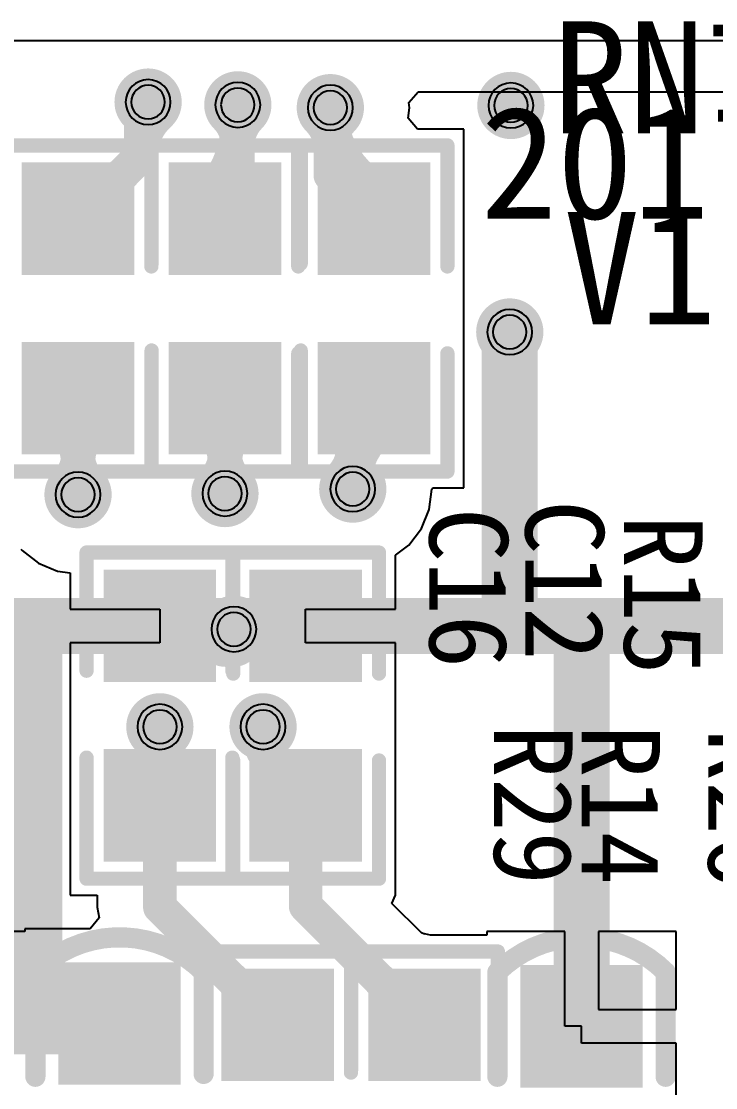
# Model space of a CAD drawing. Header units: inches. Extents: x 32166 to 66782, y 2386 to 7162.
# Drawn here: x 66278.03 to 66284.22, y 6876.12 to 6885.63 of the extents above; entities that cross this region are included whole.
import ezdxf

# ---------------------------------------------------------------- set-up
doc = ezdxf.new("R2010")
doc.units = ezdxf.units.IN
doc.header["$LTSCALE"] = 0.64311
doc.header["$MEASUREMENT"] = 0
for name, color, linetype in [('KEEPOUTLAYER', 6, 'CONTINUOUS'), ('MULTILAYER', 9, 'CONTINUOUS'), ('TOPLAYER', 1, 'CONTINUOUS'), ('TOPOVERLAY', 2, 'CONTINUOUS'), ('TOPPASTE', 8, 'CONTINUOUS'), ('TOPSOLDER', 216, 'CONTINUOUS')]:
    doc.layers.add(name, color=color, linetype=linetype)
doc.styles.get("Standard").update_dxf_attribs({"font": 'txt', "width": 0.8})

msp = doc.modelspace()

# ---------------------------------------------------------------- linework, layer by layer
at = {"layer": 'KEEPOUTLAYER'}
msp.add_line((66266.2859, 6885.4621), (66293.1859, 6885.4621), dxfattribs=at)
at = {"layer": 'MULTILAYER'}
for centre, start, end in [((66279.1608, 6884.9121), 0, 180), ((66279.9608, 6884.8872), 0, 180), ((66280.7858, 6884.8621), 0, 180), ((66282.3959, 6884.8821), 0, 180), ((66279.1608, 6884.9121), 180, 0), ((66279.9608, 6884.8872), 180, 0), ((66282.3959, 6884.8821), 180, 0), ((66280.7858, 6884.8621), 180, 0), ((66282.3859, 6882.8621), 0, 180), ((66282.3859, 6882.8621), 180, 0), ((66278.5359, 6881.4121), 0, 180), ((66279.8459, 6881.4221), 0, 180), ((66280.9858, 6881.4621), 0, 180), ((66280.9858, 6881.4621), 180, 0), ((66278.5359, 6881.4121), 180, 0), ((66279.8459, 6881.4221), 180, 0), ((66279.9259, 6880.2121), 0, 180), ((66279.9259, 6880.2121), 180, 0), ((66279.2658, 6879.3421), 0, 180), ((66280.1858, 6879.3421), 0, 180), ((66279.2658, 6879.3421), 180, 0), ((66280.1858, 6879.3421), 180, 0)]:
    msp.add_arc(centre, 0.15, start, end, dxfattribs=at)
at = {"layer": 'TOPLAYER'}
for p, q in [((66281.4858, 6884.9078), (66281.5696, 6885.0033)), ((66281.5696, 6885.0033), (66290.302, 6885.0033)), ((66281.4919, 6884.8621), (66281.4858, 6884.9078)), ((66281.4794, 6884.7676), (66281.4919, 6884.8621)), ((66281.5632, 6884.6721), (66281.4794, 6884.7676)), ((66281.9759, 6884.6721), (66281.5632, 6884.6721)), ((66281.9759, 6883.0721), (66281.9759, 6884.6721)), ((66281.9759, 6881.4721), (66281.9759, 6883.0721)), ((66281.6678, 6881.2794), (66281.6919, 6881.4621)), ((66281.6919, 6881.4621), (66281.7006, 6881.4721)), ((66281.7006, 6881.4721), (66281.9759, 6881.4721)), ((66281.5973, 6881.1091), (66281.6678, 6881.2794)), ((66281.4851, 6880.9629), (66281.5973, 6881.1091)), ((66278.0261, 6880.9266), (66278.0366, 6880.9129)), ((66278.0366, 6880.9129), (66278.1828, 6880.8007)), ((66281.3658, 6880.8714), (66281.4851, 6880.9629)), ((66278.1828, 6880.8007), (66278.3531, 6880.7302)), ((66281.3658, 6880.3921), (66281.3658, 6880.8714)), ((66278.3531, 6880.7302), (66278.4659, 6880.7153)), ((66278.4659, 6880.7153), (66278.4659, 6880.3921)), ((66278.4659, 6880.3921), (66279.2661, 6880.3921)), ((66279.2661, 6880.3921), (66279.2661, 6880.0921)), ((66280.5656, 6880.0921), (66280.5656, 6880.3921)), ((66280.5656, 6880.3921), (66281.3658, 6880.3921)), ((66279.2661, 6880.0921), (66278.4659, 6880.0921)), ((66278.4659, 6880.0921), (66278.4659, 6879.4421)), ((66281.3658, 6880.0921), (66280.5656, 6880.0921)), ((66281.3658, 6879.4421), (66281.3658, 6880.0921)), ((66278.4659, 6879.4421), (66278.4659, 6877.8421)), ((66281.3658, 6877.8422), (66281.3658, 6879.4421)), ((66278.4659, 6877.8421), (66278.7051, 6877.8421)), ((66278.7051, 6877.8421), (66278.7051, 6877.7349)), ((66281.3353, 6877.7684), (66281.3659, 6877.8421)), ((66281.3659, 6877.8421), (66281.3658, 6877.8422)), ((66281.3659, 6877.8421), (66281.3659, 6877.8421)), ((66281.5981, 6877.5057), (66281.3353, 6877.7684)), ((66278.7051, 6877.7349), (66278.7239, 6877.6403)), ((66278.7239, 6877.6403), (66278.6433, 6877.5421)), ((66278.0613, 6877.5166), (66277.7114, 6877.5166)), ((66278.6433, 6877.5421), (66278.0613, 6877.5421)), ((66278.0613, 6877.5421), (66278.0613, 6877.5166)), ((66281.6245, 6877.4947), (66281.5981, 6877.5057)), ((66281.6258, 6877.4956), (66281.6245, 6877.4947)), ((66281.68, 6877.4849), (66281.6258, 6877.4956)), ((66281.6258, 6877.4956), (66281.6258, 6877.4956)), ((66282.1814, 6877.4849), (66281.68, 6877.4849)), ((66282.8759, 6877.5166), (66282.1814, 6877.5166)), ((66282.1814, 6877.5166), (66282.1814, 6877.4849)), ((66282.8759, 6876.6719), (66282.8759, 6877.5166)), ((66283.8704, 6877.5166), (66283.1759, 6877.5166)), ((66283.1759, 6877.5166), (66283.1759, 6876.8221)), ((66283.8704, 6876.8221), (66283.8704, 6877.5166)), ((66283.1759, 6876.8221), (66283.8704, 6876.8221)), ((66283.0256, 6876.6719), (66282.8759, 6876.6719)), ((66283.0256, 6876.5221), (66283.0256, 6876.6719)), ((66283.8704, 6876.5221), (66283.0256, 6876.5221)), ((66283.8704, 6875.8276), (66283.8704, 6876.5221))]:
    msp.add_line(p, q, dxfattribs=at)
for points, const_width in [([(66279.0108, 6884.9121, 1), (66279.3108, 6884.9121, 1)], 0.3), ([(66279.8108, 6884.8872, 1), (66280.1108, 6884.8872, 1)], 0.3), ([(66280.6358, 6884.8621, 1), (66280.9358, 6884.8621, 1)], 0.3), ([(66282.2459, 6884.8821, 1), (66282.5459, 6884.8821, 1)], 0.3), ([(66279.0858, 6884.9121, 1), (66279.2358, 6884.9121, 1)], 0.15), ([(66280.7108, 6884.9621, 1), (66280.8608, 6884.9621, 1)], 0.15), ([(66279.0209, 6884.8472, 1), (66279.1709, 6884.8472, 1)], 0.15), ([(66279.0209, 6884.8472, 1), (66279.1709, 6884.8472, 1)], 0.15), ([(66279.8858, 6884.8872, 1), (66280.0358, 6884.8872, 1)], 0.15), ([(66280.7108, 6884.8621, 1), (66280.8608, 6884.8621, 1)], 0.15), ([(66280.7108, 6884.8621, 1), (66280.8608, 6884.8621, 1)], 0.15), ([(66280.7108, 6884.8621, 1), (66280.8608, 6884.8621, 1)], 0.15), ([(66279.1865, 6884.8009, 1), (66279.3365, 6884.8009, 1)], 0.15), ([(66279.7798, 6884.7811, 1), (66279.9298, 6884.7811, 1)], 0.15), ([(66279.8858, 6884.7533, 1), (66280.0358, 6884.7533, 1)], 0.15), ([(66279.9919, 6884.7811, 1), (66280.1419, 6884.7811, 1)], 0.15), ([(66280.6048, 6884.7561, 1), (66280.7548, 6884.7561, 1)], 0.15), ([(66280.8169, 6884.7561, 1), (66280.9669, 6884.7561, 1)], 0.15), ([(66279.0209, 6884.4321, 1), (66279.1709, 6884.4321, 1)], 0.15), ([(66279.0209, 6884.4321, 1), (66279.1709, 6884.4321, 1)], 0.15), ([(66279.8858, 6884.525, 1), (66280.0358, 6884.525, 1)], 0.15), ([(66279.8858, 6884.525, 1), (66280.0358, 6884.525, 1)], 0.15), ([(66280.7108, 6884.5, 1), (66280.8608, 6884.5, 1)], 0.15), ([(66280.7108, 6884.5, 1), (66280.8608, 6884.5, 1)], 0.15), ([(66279.0209, 6884.4278, 1), (66279.1709, 6884.4278, 1)], 0.15), ([(66280.7108, 6884.3981, 1), (66280.8608, 6884.3981, 1)], 0.15), ([(66278.8876, 6884.2989, 1), (66279.0376, 6884.2989, 1)], 0.15), ([(66278.8876, 6884.2989, 1), (66279.0376, 6884.2989, 1)], 0.15), ([(66280.7108, 6884.2622, 1), (66280.8608, 6884.2622, 1)], 0.15), ([(66280.7108, 6884.2622, 1), (66280.8608, 6884.2622, 1)], 0.15), ([(66278.4609, 6884.1221, 1), (66278.6109, 6884.1221, 1)], 0.15), ([(66279.9609, 6884.0621, 1), (66280.1109, 6884.0621, 1)], 0.15), ([(66281.2035, 6884.1001, 1), (66281.3535, 6884.1001, 1)], 0.15), ([(66279.5941, 6884.0489, 1), (66279.7441, 6884.0489, 1)], 0.15), ([(66279.8858, 6883.9871, 1), (66280.0358, 6883.9871, 1)], 0.15), ([(66279.8858, 6883.9871, 1), (66280.0358, 6883.9871, 1)], 0.15), ([(66279.8858, 6883.9871, 1), (66280.0358, 6883.9871, 1)], 0.15), ([(66281.2109, 6883.9822, 1), (66281.3609, 6883.9822, 1)], 0.15), ([(66278.4609, 6883.8721, 1), (66278.6109, 6883.8721, 1)], 0.15), ([(66278.4609, 6883.8721, 1), (66278.6109, 6883.8721, 1)], 0.15), ([(66278.5209, 6883.8721, 1), (66278.6708, 6883.8721, 1)], 0.15), ([(66278.7109, 6883.8721, 1), (66278.8609, 6883.8721, 1)], 0.15), ([(66279.7709, 6883.8721, 1), (66279.9209, 6883.8721, 1)], 0.15), ([(66281.1009, 6883.8721, 1), (66281.2509, 6883.8721, 1)], 0.15), ([(66281.1009, 6883.8721, 1), (66281.2509, 6883.8721, 1)], 0.15), ([(66281.1009, 6883.8721, 1), (66281.2509, 6883.8721, 1)], 0.15), ([(66281.1009, 6883.8721, 1), (66281.2509, 6883.8721, 1)], 0.15), ([(66281.0803, 6883.8265, 1), (66281.2303, 6883.8265, 1)], 0.15), ([(66282.2359, 6882.8621, 1), (66282.5359, 6882.8621, 1)], 0.3), ([(66282.2609, 6882.8621, 1), (66282.5109, 6882.8621, 1)], 0.25), ([(66278.4609, 6882.2721, 1), (66278.6109, 6882.2721, 1)], 0.15), ([(66279.7709, 6882.2721, 1), (66279.9209, 6882.2721, 1)], 0.15), ([(66281.1009, 6882.2721, 1), (66281.2509, 6882.2721, 1)], 0.15), ([(66278.2841, 6882.0954, 1), (66278.4341, 6882.0954, 1)], 0.15), ([(66278.6376, 6882.0954, 1), (66278.7876, 6882.0954, 1)], 0.15), ([(66279.5941, 6882.0954, 1), (66279.7441, 6882.0954, 1)], 0.15), ([(66279.9476, 6882.0954, 1), (66280.0976, 6882.0954, 1)], 0.15), ([(66280.9108, 6882.0821, 1), (66281.0608, 6882.0821, 1)], 0.15), ([(66280.9108, 6882.0821, 1), (66281.0608, 6882.0821, 1)], 0.15), ([(66281.2416, 6882.0655, 1), (66281.3916, 6882.0655, 1)], 0.15), ([(66278.4609, 6881.7743, 1), (66278.6109, 6881.7743, 1)], 0.15), ([(66278.4609, 6881.7743, 1), (66278.6109, 6881.7743, 1)], 0.15), ([(66279.7709, 6881.7843, 1), (66279.9209, 6881.7843, 1)], 0.15), ([(66279.7709, 6881.7843, 1), (66279.9209, 6881.7843, 1)], 0.15), ([(66280.9108, 6881.8243, 1), (66281.0608, 6881.8243, 1)], 0.15), ([(66280.9108, 6881.8243, 1), (66281.0608, 6881.8243, 1)], 0.15), ([(66278.4609, 6881.6686, 1), (66278.6109, 6881.6686, 1)], 0.15), ([(66278.4609, 6881.6686, 1), (66278.6109, 6881.6686, 1)], 0.15), ([(66279.7709, 6881.6686, 1), (66279.9209, 6881.6686, 1)], 0.15), ([(66279.7709, 6881.6686, 1), (66279.9209, 6881.6686, 1)], 0.15), ([(66280.8358, 6881.4621, 1), (66281.1358, 6881.4621, 1)], 0.3), ([(66278.3859, 6881.4121, 1), (66278.6859, 6881.4121, 1)], 0.3), ([(66278.3548, 6881.5182, 1), (66278.5048, 6881.5182, 1)], 0.15), ([(66278.5669, 6881.5182, 1), (66278.7169, 6881.5182, 1)], 0.15), ([(66279.6959, 6881.4221, 1), (66279.9959, 6881.4221, 1)], 0.3), ([(66279.6648, 6881.5282, 1), (66279.8148, 6881.5282, 1)], 0.15), ([(66279.8769, 6881.5282, 1), (66280.0269, 6881.5282, 1)], 0.15), ([(66280.8048, 6881.5682, 1), (66280.9548, 6881.5682, 1)], 0.15), ([(66281.0169, 6881.5682, 1), (66281.1669, 6881.5682, 1)], 0.15), ([(66278.4609, 6881.4121, 1), (66278.6109, 6881.4121, 1)], 0.15), ([(66279.7709, 6881.4221, 1), (66279.9209, 6881.4221, 1)], 0.15), ([(66280.9108, 6881.4621, 1), (66281.0608, 6881.4621, 1)], 0.15), ([(66280.9108, 6881.4402, 1), (66281.0608, 6881.4402, 1)], 0.15), ([(66279.7759, 6880.2121, 1), (66280.0759, 6880.2121, 1)], 0.3), ([(66282.2609, 6880.3221, 1), (66282.5109, 6880.3221, 1)], 0.25), ([(66278.0208, 6880.2421, 1), (66278.2708, 6880.2421, 1)], 0.25), ([(66278.0208, 6880.2421, 1), (66278.2708, 6880.2421, 1)], 0.25), ([(66278.0208, 6880.2421, 1), (66278.2708, 6880.2421, 1)], 0.25), ([(66279.1409, 6880.2421, 1), (66279.3908, 6880.2421, 1)], 0.25), ([(66279.1409, 6880.2421, 1), (66279.3908, 6880.2421, 1)], 0.25), ([(66279.447, 6880.2421, 1), (66279.697, 6880.2421, 1)], 0.25), ([(66280.0747, 6880.2421, 1), (66280.3247, 6880.2421, 1)], 0.25), ([(66280.4409, 6880.2421, 1), (66280.6908, 6880.2421, 1)], 0.25), ([(66280.4409, 6880.2421, 1), (66280.6908, 6880.2421, 1)], 0.25), ([(66282.9009, 6880.1821, 1), (66283.1508, 6880.1821, 1)], 0.25), ([(66279.7255, 6880.1268, 1), (66279.9755, 6880.1268, 1)], 0.25), ([(66279.7962, 6880.1268, 1), (66280.0462, 6880.1268, 1)], 0.25), ([(66279.1158, 6879.3421, 1), (66279.4158, 6879.3421, 1)], 0.3), ([(66280.0358, 6879.3421, 1), (66280.3358, 6879.3421, 1)], 0.3), ([(66279.1909, 6879.3421, 1), (66279.3408, 6879.3421, 1)], 0.15), ([(66280.1108, 6879.3421, 1), (66280.2608, 6879.3421, 1)], 0.15), ([(66280.1108, 6879.1222, 1), (66280.2608, 6879.1222, 1)], 0.15), ([(66280.1108, 6879.1222, 1), (66280.2608, 6879.1222, 1)], 0.15), ([(66280.4909, 6878.7421, 1), (66280.6408, 6878.7421, 1)], 0.15), ([(66280.4909, 6878.7421, 1), (66280.6408, 6878.7421, 1)], 0.15), ([(66279.1909, 6878.6421, 1), (66279.3408, 6878.6421, 1)], 0.15), ([(66279.1909, 6878.6421, 1), (66279.3408, 6878.6421, 1)], 0.15), ([(66280.4909, 6878.6421, 1), (66280.6408, 6878.6421, 1)], 0.15), ([(66280.4909, 6878.6421, 1), (66280.6408, 6878.6421, 1)], 0.15), ([(66279.1909, 6877.7349, 1), (66279.3408, 6877.7349, 1)], 0.15), ([(66279.1909, 6877.7349, 1), (66279.3408, 6877.7349, 1)], 0.15), ([(66280.4909, 6877.7449, 1), (66280.6408, 6877.7449, 1)], 0.15), ([(66280.4909, 6877.7449, 1), (66280.6408, 6877.7449, 1)], 0.15), ([(66282.9009, 6877.1417, 1), (66283.1508, 6877.1417, 1)], 0.25), ([(66282.9009, 6877.1417, 1), (66283.1508, 6877.1417, 1)], 0.25), ([(66279.8141, 6877.1116, 1), (66279.9641, 6877.1116, 1)], 0.15), ([(66279.8141, 6877.1116, 1), (66279.9641, 6877.1116, 1)], 0.15), ([(66281.1241, 6877.1116, 1), (66281.2741, 6877.1116, 1)], 0.15), ([(66281.1241, 6877.1116, 1), (66281.2741, 6877.1116, 1)], 0.15), ([(66278.6433, 6876.8351, 1), (66278.8933, 6876.8351, 1)], 0.25), ([(66280.2409, 6876.9349, 1), (66280.3908, 6876.9349, 1)], 0.15), ([(66281.5509, 6876.9349, 1), (66281.7008, 6876.9349, 1)], 0.15), ([(66282.7633, 6876.8097, 1), (66283.0133, 6876.8097, 1)], 0.25), ([(66283.0384, 6876.8097, 1), (66283.2884, 6876.8097, 1)], 0.25), ([(66277.7504, 6876.6721, 1), (66278.0004, 6876.6721, 1)], 0.25), ([(66277.7504, 6876.6721, 1), (66278.0004, 6876.6721, 1)], 0.25), ([(66278.0208, 6876.6922, 1), (66278.2708, 6876.6922, 1)], 0.25), ([(66278.2499, 6876.6721, 1), (66278.4998, 6876.6721, 1)], 0.25), ([(66278.7554, 6876.6721, 1), (66279.0054, 6876.6721, 1)], 0.25), ([(66282.9009, 6876.6721, 1), (66283.1508, 6876.6721, 1)], 0.25), ([(66279.9909, 6876.6849, 1), (66280.1408, 6876.6849, 1)], 0.15), ([(66280.2409, 6876.6849, 1), (66280.3908, 6876.6849, 1)], 0.15), ([(66281.3009, 6876.6849, 1), (66281.4508, 6876.6849, 1)], 0.15), ([(66281.5509, 6876.6849, 1), (66281.7008, 6876.6849, 1)], 0.15)]:
    msp.add_lwpolyline(points, format="xyb", close=True, dxfattribs=dict(at, const_width=const_width))
for points, const_width in [([(66279.0959, 6884.8472), (66279.1608, 6884.9121)], 0.3), ([(66280.7858, 6884.8621), (66280.7858, 6884.9621)], 0.3), ([(66279.0959, 6884.4321), (66279.0959, 6884.8472)], 0.3), ([(66279.9608, 6883.9871), (66279.9608, 6884.8872)], 0.3), ([(66280.7858, 6884.2622), (66280.7858, 6884.8621)], 0.3), ([(66278.5359, 6883.8721), (66279.0959, 6884.4321)], 0.3), ([(66280.7858, 6884.2622), (66281.1759, 6883.8721)], 0.3), ([(66279.9608, 6883.9871), (66280.0359, 6884.0621)], 0.3), ([(66279.8459, 6883.8721), (66279.9608, 6883.9871)], 0.3), ([(66281.1759, 6883.8721), (66281.2859, 6883.9822)], 0.3), ([(66278.5359, 6883.8721), (66278.5958, 6883.8721)], 0.3), ([(66281.1759, 6883.8721), (66281.1759, 6883.8721)], 0.3), ([(66282.3859, 6880.3221), (66282.3859, 6882.8621)], 0.5), ([(66278.5359, 6881.4121), (66278.5359, 6882.2721)], 0.3), ([(66279.8459, 6881.4221), (66279.8459, 6882.2721)], 0.3), ([(66280.9858, 6882.0821), (66281.1759, 6882.2721)], 0.3), ([(66280.9858, 6881.4621), (66280.9858, 6882.0821)], 0.3), ([(66275.7859, 6880.2421), (66278.1458, 6880.2421)], 0.5), ([(66278.1458, 6880.2421), (66279.2659, 6880.2421)], 0.5), ([(66278.1458, 6876.6922), (66278.1458, 6880.2421)], 0.5), ([(66279.2659, 6880.2421), (66280.5659, 6880.2421)], 0.5), ([(66280.5659, 6880.2421), (66286.1658, 6880.2421)], 0.5), ([(66283.0259, 6876.6721), (66283.0259, 6880.1821)], 0.5), ([(66279.2659, 6878.6421), (66279.2659, 6879.3421)], 0.3), ([(66280.1858, 6879.1222), (66280.1858, 6879.3421)], 0.3), ([(66280.1858, 6879.1222), (66280.5659, 6878.7421)], 0.3), ([(66280.5659, 6878.6421), (66280.5659, 6878.7421)], 0.3), ([(66279.2659, 6877.7349), (66279.2659, 6878.6421)], 0.3), ([(66280.5659, 6877.7449), (66280.5659, 6878.6421)], 0.3), ([(66279.2659, 6877.7349), (66280.3158, 6876.6849)], 0.3), ([(66280.5659, 6877.7449), (66281.6258, 6876.6849)], 0.3), ([(66277.4059, 6876.6721), (66278.8804, 6876.6721)], 0.5)]:
    msp.add_lwpolyline(points, dxfattribs=dict(at, const_width=const_width))
for points, const_width in [([(66281.2785, 6884.1001, -0.295113), (66280.7858, 6884.8621)], 0.3), ([(66279.0959, 6884.4278, -0.211959), (66279.2615, 6884.8009)], 0.3), ([(66279.9608, 6884.7533, -0.198912), (66279.6691, 6884.0489)], 0.3), ([(66279.8548, 6884.7811, -0.198912), (66279.9608, 6884.525)], 0.3), ([(66279.9608, 6884.525, -0.198912), (66280.0669, 6884.7811)], 0.3), ([(66280.6798, 6884.7561, -0.198912), (66280.7858, 6884.5)], 0.3), ([(66280.7858, 6884.5, -0.198912), (66280.8919, 6884.7561)], 0.3), ([(66281.1553, 6883.8265, -0.295113), (66280.7858, 6884.3981)], 0.3), ([(66278.9626, 6884.2989, -0.198912), (66278.5359, 6884.1221)], 0.3), ([(66278.7859, 6883.8721, -0.198912), (66278.9626, 6884.2989)], 0.3), ([(66278.3591, 6882.0954, -0.198912), (66278.5359, 6881.6686)], 0.3), ([(66278.5359, 6881.6686, -0.198912), (66278.7126, 6882.0954)], 0.3), ([(66279.6691, 6882.0954, -0.198912), (66279.8459, 6881.6686)], 0.3), ([(66279.8459, 6881.6686, -0.198912), (66280.0226, 6882.0954)], 0.3), ([(66280.9858, 6881.4402, -0.248165), (66281.3166, 6882.0655)], 0.3), ([(66278.5359, 6881.7743, -0.198912), (66278.4298, 6881.5182)], 0.3), ([(66278.6419, 6881.5182, -0.198912), (66278.5359, 6881.7743)], 0.3), ([(66279.8459, 6881.7843, -0.198912), (66279.7398, 6881.5282)], 0.3), ([(66279.9519, 6881.5282, -0.198912), (66279.8459, 6881.7843)], 0.3), ([(66280.9858, 6881.8243, -0.198912), (66280.8798, 6881.5682)], 0.3), ([(66281.0919, 6881.5682, -0.198912), (66280.9858, 6881.8243)], 0.3), ([(66279.572, 6880.2421, -0.198912), (66279.8505, 6880.1268)], 0.5), ([(66279.9212, 6880.1268, -0.198912), (66280.1997, 6880.2421)], 0.5), ([(66283.0259, 6877.1417, -0.198912), (66282.8883, 6876.8097)], 0.5), ([(66283.1634, 6876.8097, -0.198912), (66283.0259, 6877.1417)], 0.5), ([(66280.3158, 6876.9349, -0.198912), (66279.8891, 6877.1116)], 0.3), ([(66279.8891, 6877.1116, -0.198912), (66280.0658, 6876.6849)], 0.3), ([(66281.6258, 6876.9349, -0.198912), (66281.1991, 6877.1116)], 0.3), ([(66281.1991, 6877.1116, -0.198912), (66281.3758, 6876.6849)], 0.3), ([(66278.7683, 6876.8351, -0.198912), (66278.3748, 6876.6721)], 0.5), ([(66277.8754, 6876.6721, -0.198912), (66277.5434, 6876.8097)], 0.5), ([(66277.5434, 6876.5346, -0.198912), (66277.8754, 6876.6721)], 0.5)]:
    msp.add_lwpolyline(points, format="xyb", dxfattribs=dict(at, const_width=const_width))
for points in [[(66278.9359, 6883.4721), (66278.9359, 6884.2721), (66278.1359, 6883.4721), (66278.1359, 6884.2721)], [(66280.2459, 6883.4721), (66280.2459, 6884.2721), (66279.4459, 6883.4721), (66279.4459, 6884.2721)], [(66281.5759, 6883.4721), (66281.5759, 6884.2721), (66280.7759, 6883.4721), (66280.7759, 6884.2721)], [(66278.9359, 6881.8721), (66278.9359, 6882.6721), (66278.1359, 6881.8721), (66278.1359, 6882.6721)], [(66280.2459, 6881.8721), (66280.2459, 6882.6721), (66279.4459, 6881.8721), (66279.4459, 6882.6721)], [(66281.5759, 6881.8721), (66281.5759, 6882.6721), (66280.7759, 6881.8721), (66280.7759, 6882.6721)], [(66279.6659, 6879.8421), (66279.6659, 6880.6421), (66278.8659, 6879.8421), (66278.8659, 6880.6421)], [(66280.1659, 6880.6421), (66280.1659, 6879.8421), (66280.9658, 6880.6421), (66280.9658, 6879.8421)], [(66279.6659, 6878.2421), (66279.6659, 6879.0421), (66278.8659, 6878.2421), (66278.8659, 6879.0421)], [(66280.1659, 6879.0421), (66280.1659, 6878.2421), (66280.9658, 6879.0421), (66280.9658, 6878.2421)], [(66278.4613, 6877.1421), (66278.4613, 6876.2531), (66279.3503, 6877.1421), (66279.3503, 6876.2531)], [(66279.9158, 6877.0849), (66279.9158, 6876.2849), (66280.7158, 6877.0849), (66280.7158, 6876.2849)], [(66281.2258, 6877.0849), (66281.2258, 6876.2849), (66282.0258, 6877.0849), (66282.0258, 6876.2849)], [(66283.4704, 6876.2276), (66283.4704, 6877.1166), (66282.5814, 6876.2276), (66282.5814, 6877.1166)]]:
    msp.add_solid(points, dxfattribs=at)
at = {"layer": 'TOPOVERLAY'}
for points, const_width in [([(66277.8819, 6884.5261), (66279.1898, 6884.5261)], 0.127), ([(66279.1898, 6884.5261), (66279.1898, 6883.4467)], 0.127), ([(66279.1919, 6884.5261), (66280.4998, 6884.5261)], 0.127), ([(66279.1919, 6883.4721), (66279.1919, 6884.5261)], 0.127), ([(66280.4998, 6884.5261), (66280.4998, 6883.4467)], 0.127), ([(66280.5219, 6884.5261), (66281.8298, 6884.5261)], 0.127), ([(66280.5219, 6883.4721), (66280.5219, 6884.5261)], 0.127), ([(66281.8298, 6884.5261), (66281.8298, 6883.4467)], 0.127), ([(66279.1899, 6881.6181), (66279.1899, 6882.6721)], 0.127), ([(66279.1919, 6881.6181), (66279.1919, 6882.6975)], 0.127), ([(66280.4999, 6881.6181), (66280.4999, 6882.6721)], 0.127), ([(66280.5219, 6881.6181), (66280.5219, 6882.6975)], 0.127), ([(66281.8299, 6881.6181), (66281.8299, 6882.6721)], 0.127), ([(66277.8819, 6881.6181), (66279.1899, 6881.6181)], 0.127), ([(66279.1919, 6881.6181), (66280.4999, 6881.6181)], 0.127), ([(66280.5219, 6881.6181), (66281.8299, 6881.6181)], 0.127), ([(66278.6119, 6880.8961), (66279.9198, 6880.8961)], 0.127), ([(66278.6119, 6879.8421), (66278.6119, 6880.8961)], 0.127), ([(66279.9119, 6880.8961), (66281.2198, 6880.8961)], 0.127), ([(66279.9119, 6879.8421), (66279.9119, 6880.8961)], 0.127), ([(66279.9198, 6880.8961), (66279.9198, 6879.8167)], 0.127), ([(66281.2198, 6879.8167), (66281.2198, 6880.8961)], 0.127), ([(66278.6119, 6877.9881), (66278.6119, 6879.0675)], 0.127), ([(66279.9119, 6879.0675), (66279.9119, 6877.9882)], 0.127), ([(66279.9199, 6877.9881), (66279.9199, 6879.0421)], 0.127), ([(66281.2198, 6877.9882), (66281.2198, 6879.0421)], 0.127), ([(66278.6119, 6877.9881), (66279.9199, 6877.9881)], 0.127), ([(66279.9119, 6877.9882), (66281.2198, 6877.9882)], 0.127), ([(66279.6618, 6877.3389), (66280.9698, 6877.3389)], 0.127), ([(66279.6618, 6876.2849), (66279.6618, 6877.3389)], 0.127), ([(66280.9698, 6876.2595), (66280.9698, 6877.3389)], 0.127), ([(66280.9718, 6877.3389), (66282.2798, 6877.3389)], 0.127), ([(66280.9718, 6876.2849), (66280.9718, 6877.3389)], 0.127), ([(66282.2798, 6876.2595), (66282.2798, 6877.3389)], 0.127), ([(66278.1558, 6877.1549), (66278.1558, 6876.2476)], 0.18), ([(66278.1559, 6876.2221), (66278.1559, 6877.1549)], 0.18), ([(66279.6558, 6877.1549), (66279.6558, 6876.2476)], 0.18), ([(66282.2759, 6876.2221), (66282.2759, 6877.1549)], 0.18), ([(66283.7759, 6876.2221), (66283.7759, 6877.1549)], 0.18)]:
    msp.add_lwpolyline(points, dxfattribs=dict(at, const_width=const_width))
for points, const_width in [([(66279.1898, 6884.4944, 1), (66279.1898, 6884.5579, 1)], 0.0635), ([(66279.1898, 6884.4944, 1), (66279.1898, 6884.5579, 1)], 0.0635), ([(66279.1919, 6884.4944, 1), (66279.1919, 6884.5579, 1)], 0.0635), ([(66279.1919, 6884.4944, 1), (66279.1919, 6884.5579, 1)], 0.0635), ([(66280.4998, 6884.4944, 1), (66280.4998, 6884.5579, 1)], 0.0635), ([(66280.4998, 6884.4944, 1), (66280.4998, 6884.5579, 1)], 0.0635), ([(66280.5219, 6884.4944, 1), (66280.5219, 6884.5579, 1)], 0.0635), ([(66280.5219, 6884.4944, 1), (66280.5219, 6884.5579, 1)], 0.0635), ([(66281.8298, 6884.4944, 1), (66281.8298, 6884.5579, 1)], 0.0635), ([(66281.8298, 6884.4944, 1), (66281.8298, 6884.5579, 1)], 0.0635), ([(66279.1919, 6883.4404, 1), (66279.1919, 6883.5039, 1)], 0.0635), ([(66280.5219, 6883.4404, 1), (66280.5219, 6883.5039, 1)], 0.0635), ([(66279.1898, 6883.415, 1), (66279.1898, 6883.4785, 1)], 0.0635), ([(66280.4998, 6883.415, 1), (66280.4998, 6883.4785, 1)], 0.0635), ([(66281.8298, 6883.415, 1), (66281.8298, 6883.4785, 1)], 0.0635), ([(66279.1899, 6882.6404, 1), (66279.1899, 6882.7039, 1)], 0.0635), ([(66279.1919, 6882.6658, 1), (66279.1919, 6882.7293, 1)], 0.0635), ([(66280.4999, 6882.6404, 1), (66280.4999, 6882.7039, 1)], 0.0635), ([(66280.5219, 6882.6658, 1), (66280.5219, 6882.7293, 1)], 0.0635), ([(66281.8299, 6882.6404, 1), (66281.8299, 6882.7039, 1)], 0.0635), ([(66279.1899, 6881.5864, 1), (66279.1899, 6881.6499, 1)], 0.0635), ([(66279.1899, 6881.5864, 1), (66279.1899, 6881.6499, 1)], 0.0635), ([(66279.1919, 6881.5864, 1), (66279.1919, 6881.6499, 1)], 0.0635), ([(66279.1919, 6881.5864, 1), (66279.1919, 6881.6499, 1)], 0.0635), ([(66280.4999, 6881.5864, 1), (66280.4999, 6881.6499, 1)], 0.0635), ([(66280.4999, 6881.5864, 1), (66280.4999, 6881.6499, 1)], 0.0635), ([(66280.5219, 6881.5864, 1), (66280.5219, 6881.6499, 1)], 0.0635), ([(66280.5219, 6881.5864, 1), (66280.5219, 6881.6499, 1)], 0.0635), ([(66281.8299, 6881.5864, 1), (66281.8299, 6881.6499, 1)], 0.0635), ([(66281.8299, 6881.5864, 1), (66281.8299, 6881.6499, 1)], 0.0635), ([(66278.6119, 6880.8644, 1), (66278.6119, 6880.9279, 1)], 0.0635), ([(66278.6119, 6880.8644, 1), (66278.6119, 6880.9279, 1)], 0.0635), ([(66279.9119, 6880.9279, 1), (66279.9119, 6880.8644, 1)], 0.0635), ([(66279.9119, 6880.9279, 1), (66279.9119, 6880.8644, 1)], 0.0635), ([(66279.9198, 6880.8644, 1), (66279.9198, 6880.9279, 1)], 0.0635), ([(66279.9198, 6880.8644, 1), (66279.9198, 6880.9279, 1)], 0.0635), ([(66281.2198, 6880.9279, 1), (66281.2198, 6880.8644, 1)], 0.0635), ([(66281.2198, 6880.9279, 1), (66281.2198, 6880.8644, 1)], 0.0635), ([(66278.6119, 6879.8104, 1), (66278.6119, 6879.8739, 1)], 0.0635), ([(66279.9119, 6879.8739, 1), (66279.9119, 6879.8104, 1)], 0.0635), ([(66279.9198, 6879.785, 1), (66279.9198, 6879.8485, 1)], 0.0635), ([(66281.2198, 6879.8485, 1), (66281.2198, 6879.785, 1)], 0.0635), ([(66278.6119, 6879.0358, 1), (66278.6119, 6879.0993, 1)], 0.0635), ([(66279.9119, 6879.0993, 1), (66279.9119, 6879.0358, 1)], 0.0635), ([(66279.9199, 6879.0104, 1), (66279.9199, 6879.0739, 1)], 0.0635), ([(66281.2198, 6879.0739, 1), (66281.2198, 6879.0104, 1)], 0.0635), ([(66278.6119, 6877.9564, 1), (66278.6119, 6878.0199, 1)], 0.0635), ([(66278.6119, 6877.9564, 1), (66278.6119, 6878.0199, 1)], 0.0635), ([(66279.9119, 6878.0199, 1), (66279.9119, 6877.9564, 1)], 0.0635), ([(66279.9119, 6878.0199, 1), (66279.9119, 6877.9564, 1)], 0.0635), ([(66279.9199, 6877.9564, 1), (66279.9199, 6878.0199, 1)], 0.0635), ([(66279.9199, 6877.9564, 1), (66279.9199, 6878.0199, 1)], 0.0635), ([(66281.2198, 6878.0199, 1), (66281.2198, 6877.9564, 1)], 0.0635), ([(66281.2198, 6878.0199, 1), (66281.2198, 6877.9564, 1)], 0.0635), ([(66279.6618, 6877.3706, 1), (66279.6618, 6877.3071, 1)], 0.0635), ([(66279.6618, 6877.3706, 1), (66279.6618, 6877.3071, 1)], 0.0635), ([(66280.9698, 6877.3706, 1), (66280.9698, 6877.3071, 1)], 0.0635), ([(66280.9698, 6877.3706, 1), (66280.9698, 6877.3071, 1)], 0.0635), ([(66280.9718, 6877.3706, 1), (66280.9718, 6877.3071, 1)], 0.0635), ([(66280.9718, 6877.3706, 1), (66280.9718, 6877.3071, 1)], 0.0635), ([(66282.2798, 6877.3706, 1), (66282.2798, 6877.3071, 1)], 0.0635), ([(66282.2798, 6877.3706, 1), (66282.2798, 6877.3071, 1)], 0.0635), ([(66278.2008, 6877.1549, 1), (66278.1108, 6877.1549, 1)], 0.09), ([(66278.2008, 6877.1549, 1), (66278.1108, 6877.1549, 1)], 0.09), ([(66278.1109, 6877.1549, 1), (66278.2009, 6877.1549, 1)], 0.09), ([(66278.1109, 6877.1549, 1), (66278.2009, 6877.1549, 1)], 0.09), ([(66279.7008, 6877.1549, 1), (66279.6108, 6877.1549, 1)], 0.09), ([(66279.7008, 6877.1549, 1), (66279.6108, 6877.1549, 1)], 0.09), ([(66282.2309, 6877.1549, 1), (66282.3209, 6877.1549, 1)], 0.09), ([(66282.2309, 6877.1549, 1), (66282.3209, 6877.1549, 1)], 0.09), ([(66283.7309, 6877.1549, 1), (66283.8209, 6877.1549, 1)], 0.09), ([(66283.7309, 6877.1549, 1), (66283.8209, 6877.1549, 1)], 0.09), ([(66278.2008, 6876.2476, 1), (66278.1108, 6876.2476, 1)], 0.09), ([(66278.1109, 6876.2221, 1), (66278.2009, 6876.2221, 1)], 0.09), ([(66279.7008, 6876.2476, 1), (66279.6108, 6876.2476, 1)], 0.09), ([(66279.6618, 6876.3166, 1), (66279.6618, 6876.2531, 1)], 0.0635), ([(66280.9698, 6876.2912, 1), (66280.9698, 6876.2277, 1)], 0.0635), ([(66280.9718, 6876.3166, 1), (66280.9718, 6876.2531, 1)], 0.0635), ([(66282.2309, 6876.2221, 1), (66282.3209, 6876.2221, 1)], 0.09), ([(66282.2798, 6876.2912, 1), (66282.2798, 6876.2277, 1)], 0.0635), ([(66283.7309, 6876.2221, 1), (66283.8209, 6876.2221, 1)], 0.09)]:
    msp.add_lwpolyline(points, format="xyb", close=True, dxfattribs=dict(at, const_width=const_width))
at = {"layer": 'TOPOVERLAY', "const_width": 0.18}
for points in [[(66276.6559, 6877.1549, -0.414214), (66278.1559, 6877.1549)], [(66278.1558, 6877.1549, -0.414214), (66279.6558, 6877.1549)], [(66282.2759, 6877.1549, -0.414214), (66283.7759, 6877.1549)]]:
    msp.add_lwpolyline(points, format="xyb", dxfattribs=at)
at = {"layer": 'TOPPASTE'}
for points in [[(66278.9359, 6883.4721), (66278.9359, 6884.2721), (66278.1359, 6883.4721), (66278.1359, 6884.2721)], [(66280.2459, 6883.4721), (66280.2459, 6884.2721), (66279.4459, 6883.4721), (66279.4459, 6884.2721)], [(66281.5759, 6883.4721), (66281.5759, 6884.2721), (66280.7759, 6883.4721), (66280.7759, 6884.2721)], [(66278.9359, 6881.8721), (66278.9359, 6882.6721), (66278.1359, 6881.8721), (66278.1359, 6882.6721)], [(66280.2459, 6881.8721), (66280.2459, 6882.6721), (66279.4459, 6881.8721), (66279.4459, 6882.6721)], [(66281.5759, 6881.8721), (66281.5759, 6882.6721), (66280.7759, 6881.8721), (66280.7759, 6882.6721)], [(66279.6659, 6879.8421), (66279.6659, 6880.6421), (66278.8659, 6879.8421), (66278.8659, 6880.6421)], [(66280.1659, 6880.6421), (66280.1659, 6879.8421), (66280.9658, 6880.6421), (66280.9658, 6879.8421)], [(66279.6659, 6878.2421), (66279.6659, 6879.0421), (66278.8659, 6878.2421), (66278.8659, 6879.0421)], [(66280.1659, 6879.0421), (66280.1659, 6878.2421), (66280.9658, 6879.0421), (66280.9658, 6878.2421)], [(66278.4613, 6877.1421), (66278.4613, 6876.2531), (66279.3503, 6877.1421), (66279.3503, 6876.2531)], [(66279.9158, 6877.0849), (66279.9158, 6876.2849), (66280.7158, 6877.0849), (66280.7158, 6876.2849)], [(66281.2258, 6877.0849), (66281.2258, 6876.2849), (66282.0258, 6877.0849), (66282.0258, 6876.2849)], [(66283.4704, 6876.2276), (66283.4704, 6877.1166), (66282.5814, 6876.2276), (66282.5814, 6877.1166)]]:
    msp.add_solid(points, dxfattribs=at)
at = {"layer": 'TOPSOLDER'}
for centre, start, end in [((66279.1608, 6884.9121), 0, 180), ((66279.9608, 6884.8872), 0, 180), ((66280.7858, 6884.8621), 0, 180), ((66282.3959, 6884.8821), 0, 180), ((66279.1608, 6884.9121), 180, 0), ((66279.9608, 6884.8872), 180, 0), ((66282.3959, 6884.8821), 180, 0), ((66280.7858, 6884.8621), 180, 0), ((66282.3859, 6882.8621), 0, 180), ((66282.3859, 6882.8621), 180, 0), ((66280.9858, 6881.4621), 0, 180), ((66278.5359, 6881.4121), 0, 180), ((66279.8459, 6881.4221), 0, 180), ((66280.9858, 6881.4621), 180, 0), ((66278.5359, 6881.4121), 180, 0), ((66279.8459, 6881.4221), 180, 0), ((66279.9259, 6880.2121), 0, 180), ((66279.9259, 6880.2121), 180, 0), ((66279.2658, 6879.3421), 0, 180), ((66280.1858, 6879.3421), 0, 180), ((66279.2658, 6879.3421), 180, 0), ((66280.1858, 6879.3421), 180, 0)]:
    msp.add_arc(centre, 0.2008, start, end, dxfattribs=at)
for points in [[(66279.0375, 6883.3705), (66279.0375, 6884.3737), (66278.0343, 6883.3705), (66278.0343, 6884.3737)], [(66280.3475, 6883.3705), (66280.3475, 6884.3737), (66279.3443, 6883.3705), (66279.3443, 6884.3737)], [(66281.6775, 6883.3705), (66281.6775, 6884.3737), (66280.6743, 6883.3705), (66280.6743, 6884.3737)], [(66279.0375, 6881.7705), (66279.0375, 6882.7737), (66278.0343, 6881.7705), (66278.0343, 6882.7737)], [(66280.3475, 6881.7705), (66280.3475, 6882.7737), (66279.3443, 6881.7705), (66279.3443, 6882.7737)], [(66281.6775, 6881.7705), (66281.6775, 6882.7737), (66280.6743, 6881.7705), (66280.6743, 6882.7737)], [(66279.7675, 6879.7405), (66279.7675, 6880.7437), (66278.7643, 6879.7405), (66278.7643, 6880.7437)], [(66280.0643, 6880.7437), (66280.0643, 6879.7405), (66281.0674, 6880.7437), (66281.0674, 6879.7405)], [(66279.7675, 6878.1405), (66279.7675, 6879.1437), (66278.7643, 6878.1405), (66278.7643, 6879.1437)], [(66280.0643, 6879.1437), (66280.0643, 6878.1405), (66281.0674, 6879.1437), (66281.0674, 6878.1405)], [(66278.3597, 6877.2437), (66278.3597, 6876.1515), (66279.4519, 6877.2437), (66279.4519, 6876.1515)], [(66279.8142, 6877.1865), (66279.8142, 6876.1833), (66280.8174, 6877.1865), (66280.8174, 6876.1833)], [(66281.1242, 6877.1865), (66281.1242, 6876.1833), (66282.1274, 6877.1865), (66282.1274, 6876.1833)], [(66283.572, 6876.126), (66283.572, 6877.2182), (66282.4798, 6876.126), (66282.4798, 6877.2182)]]:
    msp.add_solid(points, dxfattribs=at)

# ---------------------------------------------------------------- texts
at = {"layer": 'TOPOVERLAY'}
for s, height, rotation, p in [('RN7302', 1, 360, (66282.7659, 6884.6321)), ('20170113', 1, 360, (66282.1259, 6883.8721)), ('V1.0', 1, 360, (66282.8659, 6882.9321)), ('C12', 0.7, 270, (66282.5259, 6881.3621)), ('C16', 0.7, 270, (66281.6696, 6881.2931)), ('R15', 0.7, 270, (66283.4059, 6881.2321)), ('R29', 0.7, 270, (66282.2459, 6879.3621)), ('R14', 0.7, 270, (66283.0259, 6879.3621)), ('R26', 0.7, 270, (66284.1559, 6879.3321))]:
    msp.add_text(s, height=height, rotation=rotation, dxfattribs=at).set_placement(p)

doc.saveas('drawing.dxf')
